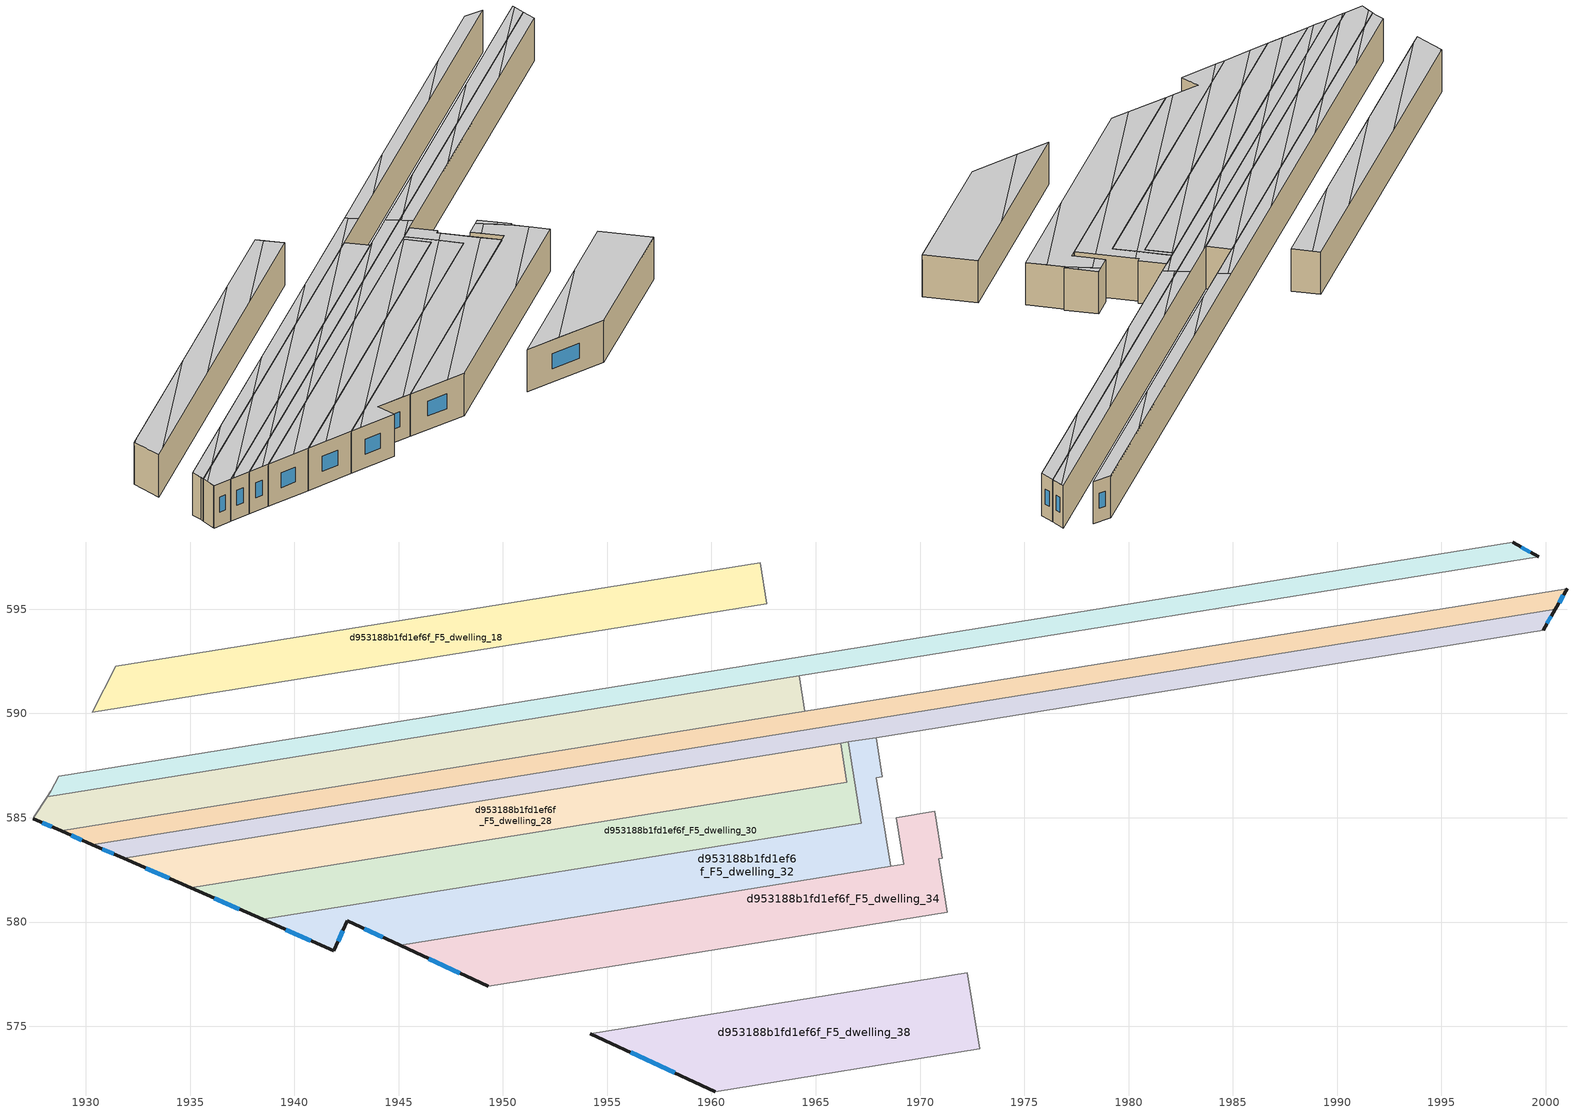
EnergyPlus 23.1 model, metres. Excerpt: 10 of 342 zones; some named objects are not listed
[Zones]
d953188b1fd1ef6f_F5_dwelling_18
 floor to d953188b1fd1ef6f_F4_dwelling_18 (EU_floor_Construction): 1962.34,597.22 1962.65,595.27 1930.3,590.07 1931.44,592.26 z15
 wall adiabatic (EU_wall_Construction): 1931.44,592.26 1930.3,590.07 z15:18
 wall to d953188b1fd1ef6f_F5_dwelling_17 (EU_wall_Construction): 1962.65,595.27 1962.34,597.22 z15:18
 wall to d953188b1fd1ef6f_F5_dwelling_16 (EU_wall_Construction): 1962.34,597.22 1931.44,592.26 z15:18
 wall to d953188b1fd1ef6f_F5_dwelling_19 (EU_wall_Construction): 1930.3,590.07 1962.65,595.27 z15:18
 ceiling to d953188b1fd1ef6f_F6_dwelling_8 (EU_floor_Construction): 1955.03,596.05 1943.75,594.23 1931.3,590.23 1942.58,592.04 z18
 ceiling to d953188b1fd1ef6f_F6_dwelling_9 (EU_floor_Construction): 1962.42,596.69 1962.34,597.22 1955.03,596.05 1942.58,592.04 1953.37,593.78 z18
 ceiling to d953188b1fd1ef6f_F6_dwelling_7 (EU_floor_Construction): 1943.74,594.23 1931.89,592.33 1931.4,592.17 1930.3,590.07 1931.3,590.23 z18
 ceiling to d953188b1fd1ef6f_F6_dwelling_6 (EU_floor_Construction): 1931.89,592.33 1931.44,592.26 1931.4,592.17 z18
 ceiling to d953188b1fd1ef6f_F6_dwelling_10 (EU_floor_Construction): 1962.65,595.27 1962.42,596.69 1953.37,593.78 z18
d953188b1fd1ef6f_F5_dwelling_22
 floor to d953188b1fd1ef6f_F4_dwelling_22 (EU_floor_Construction): 1999.68,597.5 1928.14,586 1928.32,586.27 1928.69,586.99 1998.43,598.2 z15
 wall outside (EU_wall_Construction): 1999.68,597.5 1998.43,598.2 z15:18
 wall adiabatic (EU_wall_Construction): 1928.69,586.99 1928.32,586.27 1928.14,586 z15:18
 wall to d953188b1fd1ef6f_F5_dwelling_21 (EU_wall_Construction): 1998.43,598.2 1928.69,586.99 z15:18
 wall to d953188b1fd1ef6f_F5_dwelling_24 (EU_wall_Construction): 1928.14,586 1964.21,591.8 z15:18
 wall to d953188b1fd1ef6f_F5_dwelling_23 (EU_wall_Construction): 1964.21,591.8 1999.68,597.5 z15:18
 window (EU_Window_Construction): 1999.27,597.73 1998.83,597.98 z15.97:17.03
 ceiling to d953188b1fd1ef6f_F6_dwelling_32 (EU_floor_Construction): 1999.68,597.5 1998.43,598.2 1991.6,597.1 1986.03,595.31 z18
 ceiling to d953188b1fd1ef6f_F6_dwelling_11 (EU_floor_Construction): 1957.36,591.6 1946.36,589.83 1940.79,588.04 1951.79,589.8 z18
 ceiling to d953188b1fd1ef6f_F6_dwelling_30 (EU_floor_Construction): 1977.14,594.78 1967.59,593.24 1967.86,592.39 1971.57,592.99 z18
 ceiling to d953188b1fd1ef6f_F6_dwelling_10 (EU_floor_Construction): 1946.36,589.83 1935.82,588.13 1930.25,586.34 1940.79,588.04 z18
 ceiling to d953188b1fd1ef6f_F6_dwelling_31 (EU_floor_Construction): 1991.6,597.1 1977.14,594.78 1971.57,592.99 1986.03,595.31 z18
 ceiling to d953188b1fd1ef6f_F6_dwelling_12 (EU_floor_Construction): 1967.65,593.04 1967.59,593.24 1957.36,591.6 1951.79,589.8 1963.38,591.67 z18
 ceiling to d953188b1fd1ef6f_F6_dwelling_9 (EU_floor_Construction): 1935.82,588.13 1928.69,586.99 1928.32,586.27 1928.14,586 1930.25,586.34 z18
 ceiling to d953188b1fd1ef6f_F6_dwelling_13 (EU_floor_Construction): 1967.86,592.39 1967.65,593.04 1963.38,591.67 z18
d953188b1fd1ef6f_F5_dwelling_24
 floor to d953188b1fd1ef6f_F4_dwelling_24 (EU_floor_Construction): 1964.21,591.8 1964.48,590.1 1928.81,584.37 1927.47,584.96 1927.51,585.03 1928.14,586 z15
 wall outside (EU_wall_Construction): 1927.47,584.96 1928.81,584.37 z15:18
 wall adiabatic (EU_wall_Construction): 1928.14,586 1927.51,585.03 1927.47,584.96 z15:18
 wall to d953188b1fd1ef6f_F5_dwelling_23 (EU_wall_Construction): 1964.48,590.1 1964.21,591.8 z15:18
 wall to d953188b1fd1ef6f_F5_dwelling_25 (EU_wall_Construction): 1928.81,584.37 1964.48,590.1 z15:18
 window (EU_Window_Construction): 1927.9,584.77 1928.38,584.56 z15.97:17.03
 ceiling to d953188b1fd1ef6f_F6_dwelling_12 (EU_floor_Construction): 1963.38,591.67 1951.79,589.8 1940.97,586.32 1952.56,588.19 z18
 ceiling to d953188b1fd1ef6f_F6_dwelling_10 (EU_floor_Construction): 1940.79,588.04 1930.25,586.34 1927.86,585.57 1927.51,585.03 1927.47,584.96 1928.81,584.37 1929.97,584.56 z18
 ceiling to d953188b1fd1ef6f_F6_dwelling_11 (EU_floor_Construction): 1951.79,589.8 1940.79,588.04 1929.97,584.56 1940.97,586.32 z18
 ceiling to d953188b1fd1ef6f_F6_dwelling_13 (EU_floor_Construction): 1964.48,590.1 1964.21,591.8 1963.38,591.67 1952.56,588.19 z18
 ceiling to d953188b1fd1ef6f_F6_dwelling_9 (EU_floor_Construction): 1930.25,586.34 1928.14,586 1927.86,585.57 z18
d953188b1fd1ef6f_F5_dwelling_25
 floor to d953188b1fd1ef6f_F4_dwelling_25 (EU_floor_Construction): 2001.03,595.98 2000.46,595 1930.3,583.72 1928.81,584.37 z15
 wall outside (EU_wall_Construction): 2000.46,595 2001.03,595.98 / 1928.81,584.37 1930.3,583.72 z15:18
 wall to d953188b1fd1ef6f_F5_dwelling_26 (EU_wall_Construction): 1930.3,583.72 2000.46,595 z15:18
 wall to d953188b1fd1ef6f_F5_dwelling_23 (EU_wall_Construction): 2001.03,595.98 1964.48,590.1 z15:18
 window (EU_Window_Construction): 2000.64,595.32 2000.84,595.66 / 1929.29,584.16 1929.82,583.93 z15.97:17.03
 ceiling adiabatic (EU_roof_Construction): 2000.46,595 2000.92,595.81 1996.37,594.34 z18; 1952.56,588.19 1928.81,584.37 1929.06,584.26 1929.97,584.56 1940.97,586.32 1935.44,584.54 1947.03,586.41 z18
 ceiling to d953188b1fd1ef6f_F6_dwelling_13 (EU_floor_Construction): 1964.84,590.16 1952.56,588.19 1947.03,586.41 1959.31,588.38 z18
 ceiling to d953188b1fd1ef6f_F6_dwelling_32 (EU_floor_Construction): 1988.92,594.03 1975.22,591.83 1969.69,590.05 1983.39,592.26 z18
 ceiling to d953188b1fd1ef6f_F6_dwelling_33 (EU_floor_Construction): 2000.92,595.81 2001.03,595.98 1988.92,594.03 1983.39,592.26 1996.37,594.34 z18
 ceiling to d953188b1fd1ef6f_F6_dwelling_11 (EU_floor_Construction): 1940.97,586.32 1929.97,584.56 1929.06,584.26 1930.3,583.72 1935.44,584.54 z18
 ceiling to d953188b1fd1ef6f_F6_dwelling_14 (EU_floor_Construction): 1968.67,589.89 1968.39,590.73 1964.84,590.16 1959.31,588.38 z18
 ceiling to d953188b1fd1ef6f_F6_dwelling_31 (EU_floor_Construction): 1975.22,591.83 1968.39,590.73 1968.67,589.89 1969.69,590.05 z18
d953188b1fd1ef6f_F5_dwelling_26
 floor to d953188b1fd1ef6f_F4_dwelling_26 (EU_floor_Construction): 2000.46,595 1999.88,593.99 1931.82,583.05 1930.3,583.72 z15
 wall outside (EU_wall_Construction): 1999.88,593.99 2000.46,595 / 1930.3,583.72 1931.82,583.05 z15:18
 wall to d953188b1fd1ef6f_F5_dwelling_28 (EU_wall_Construction): 1931.82,583.05 1966.19,588.57 z15:18
 wall to d953188b1fd1ef6f_F5_dwelling_27 (EU_wall_Construction): 1967.9,588.85 1999.88,593.99 z15:18
 wall to d953188b1fd1ef6f_F5_dwelling_30 (EU_wall_Construction): 1966.19,588.57 1966.56,588.63 z15:18
 wall to d953188b1fd1ef6f_F5_dwelling_32 (EU_wall_Construction): 1966.56,588.63 1967.89,588.85 z15:18
 window (EU_Window_Construction): 2000.06,594.32 2000.27,594.67 / 1930.79,583.5 1931.33,583.26 z15.97:17.03
 ceiling to d953188b1fd1ef6f_F6_dwelling_12 (EU_floor_Construction): 1947.03,586.41 1935.44,584.54 1931.38,583.24 1931.82,583.05 1941.34,584.58 z18
 ceiling to d953188b1fd1ef6f_F6_dwelling_33 (EU_floor_Construction): 1996.37,594.34 1983.39,592.26 1977.7,590.42 1990.68,592.51 z18
 ceiling to d953188b1fd1ef6f_F6_dwelling_13 (EU_floor_Construction): 1959.31,588.38 1947.03,586.41 1941.34,584.58 1953.62,586.55 z18
 ceiling adiabatic (EU_roof_Construction): 1999.88,593.99 2000.46,595 1996.37,594.34 1990.68,592.51 z18
 ceiling to d953188b1fd1ef6f_F6_dwelling_15 (EU_floor_Construction): 1968.95,589.02 1968.84,589.34 1966.74,588.66 z18
 ceiling to d953188b1fd1ef6f_F6_dwelling_32 (EU_floor_Construction): 1983.39,592.26 1969.69,590.05 1968.71,589.74 1968.84,589.34 1968.95,589.02 1977.7,590.42 z18
 ceiling to d953188b1fd1ef6f_F6_dwelling_14 (EU_floor_Construction): 1968.84,589.34 1968.71,589.74 1968.67,589.89 1959.31,588.38 1953.62,586.55 1966.74,588.66 z18
 ceiling to d953188b1fd1ef6f_F6_dwelling_11 (EU_floor_Construction): 1935.44,584.54 1930.3,583.72 1931.38,583.24 z18
 ceiling to d953188b1fd1ef6f_F6_dwelling_31 (EU_floor_Construction): 1969.69,590.05 1968.67,589.89 1968.72,589.74 z18
d953188b1fd1ef6f_F5_dwelling_28
 floor to d953188b1fd1ef6f_F4_dwelling_28 (EU_floor_Construction): 1966.19,588.57 1966.5,586.7 1935.03,581.64 1931.82,583.05 z15
 wall outside (EU_wall_Construction): 1931.82,583.05 1935.03,581.64 z15:18
 wall to d953188b1fd1ef6f_F5_dwelling_30 (EU_wall_Construction): 1935.03,581.64 1966.5,586.7 1966.19,588.57 z15:18
 window (EU_Window_Construction): 1932.86,582.59 1933.99,582.09 z15.97:17.03
 ceiling to d953188b1fd1ef6f_F6_dwelling_13 (EU_floor_Construction): 1953.62,586.55 1941.34,584.58 1933.83,582.16 1935.03,581.64 1941.66,582.7 z18
 ceiling to d953188b1fd1ef6f_F6_dwelling_14 (EU_floor_Construction): 1966.21,588.49 1966.19,588.57 1953.62,586.55 1941.66,582.7 1954.78,584.81 z18
 ceiling to d953188b1fd1ef6f_F6_dwelling_12 (EU_floor_Construction): 1941.34,584.58 1931.82,583.05 1933.83,582.16 z18
 ceiling to d953188b1fd1ef6f_F6_dwelling_15 (EU_floor_Construction): 1966.5,586.7 1966.21,588.49 1954.78,584.81 z18
d953188b1fd1ef6f_F5_dwelling_30
 floor to d953188b1fd1ef6f_F4_dwelling_30 (EU_floor_Construction): 1966.56,588.63 1967.19,584.74 1938.47,580.12 1935.03,581.64 1966.5,586.7 1966.19,588.57 z15
 wall outside (EU_wall_Construction): 1935.03,581.64 1938.47,580.12 z15:18
 wall to d953188b1fd1ef6f_F5_dwelling_32 (EU_wall_Construction): 1938.47,580.12 1967.19,584.74 1966.56,588.63 z15:18
 window (EU_Window_Construction): 1936.15,581.15 1937.36,580.61 z15.97:17.03
 ceiling to d953188b1fd1ef6f_F6_dwelling_15 (EU_floor_Construction): 1966.93,586.37 1966.57,588.61 1966.21,588.49 1966.5,586.7 1954.78,584.81 1941.93,580.68 1956.54,583.03 z18
 ceiling to d953188b1fd1ef6f_F6_dwelling_13 (EU_floor_Construction): 1941.66,582.7 1935.03,581.64 1936.43,581.02 z18
 ceiling to d953188b1fd1ef6f_F6_dwelling_16 (EU_floor_Construction): 1967.19,584.74 1966.93,586.37 1956.54,583.03 z18
 ceiling to d953188b1fd1ef6f_F6_dwelling_14 (EU_floor_Construction): 1966.57,588.61 1966.56,588.63 1966.19,588.57 1966.21,588.49 z18; 1954.78,584.81 1941.66,582.7 1936.43,581.02 1938.47,580.12 1941.93,580.68 z18
d953188b1fd1ef6f_F5_dwelling_32
 floor to d953188b1fd1ef6f_F4_dwelling_32 (EU_floor_Construction): 1967.9,588.85 1968.2,586.97 1967.91,586.93 1968.6,582.67 1945.07,578.88 1942.54,580.06 1941.9,578.62 1938.47,580.12 1967.19,584.74 1966.56,588.63 z15
 wall outside (EU_wall_Construction): 1938.47,580.12 1941.9,578.62 1942.54,580.06 1945.07,578.88 z15:18
 wall to d953188b1fd1ef6f_F5_dwelling_27 (EU_wall_Construction): 1968.2,586.97 1967.9,588.85 z15:18
 wall to d953188b1fd1ef6f_F5_dwelling_29 (EU_wall_Construction): 1968.6,582.67 1967.91,586.93 1968.2,586.97 z15:18
 wall to d953188b1fd1ef6f_F5_dwelling_34 (EU_wall_Construction): 1945.07,578.88 1968.6,582.67 z15:18
 window (EU_Window_Construction): 1943.36,579.68 1944.25,579.27 / 1942.1,579.09 1942.33,579.59 / 1939.58,579.64 1940.79,579.11 z15.97:17.03
 ceiling to d953188b1fd1ef6f_F6_dwelling_15 (EU_floor_Construction): 1967.95,586.7 1967.91,586.93 1968.2,586.97 1967.9,588.85 1966.74,588.66 1966.57,588.61 1966.93,586.37 z18; 1956.54,583.03 1941.93,580.68 1939.21,579.8 1941.9,578.62 1942.54,580.06 1944.49,579.15 z18
 ceiling to d953188b1fd1ef6f_F6_dwelling_16 (EU_floor_Construction): 1968.37,584.1 1967.95,586.7 1966.93,586.37 1967.19,584.74 1956.54,583.03 1944.49,579.15 1945.07,578.89 1959.26,581.17 z18
 ceiling adiabatic (EU_roof_Construction): 1941.93,580.68 1938.47,580.12 1939.21,579.8 z18; 1968.6,582.67 1968.37,584.1 1959.26,581.17 z18
d953188b1fd1ef6f_F5_dwelling_34
 floor to d953188b1fd1ef6f_F4_dwelling_34 (EU_floor_Construction): 1970.7,585.31 1971.06,583.07 1970.9,583.04 1971.31,580.46 1949.3,576.92 1945.07,578.88 1969.23,582.77 1968.87,585.01 z15
 wall outside (EU_wall_Construction): 1945.07,578.88 1949.3,576.92 z15:18
 wall to d953188b1fd1ef6f_F5_dwelling_31 (EU_wall_Construction): 1971.06,583.07 1970.7,585.31 z15:18
 wall to d953188b1fd1ef6f_F5_dwelling_36 (EU_wall_Construction): 1949.3,576.92 1971.31,580.46 1970.9,583.04 1971.06,583.07 z15:18
 wall to d953188b1fd1ef6f_F5_dwelling_29 (EU_wall_Construction): 1970.7,585.31 1968.87,585.01 1969.23,582.77 1968.6,582.67 z15:18
 window (EU_Window_Construction): 1946.44,578.25 1947.93,577.56 z15.97:17.03
 ceiling to d953188b1fd1ef6f_F6_dwelling_16 (EU_floor_Construction): 1970.33,584.73 1970.17,585.22 1968.87,585.01 1968.98,584.3 z18; 1959.26,581.17 1945.07,578.89 1947.97,577.54 z18
 ceiling to d953188b1fd1ef6f_F6_dwelling_17 (EU_floor_Construction): 1971.09,581.86 1970.93,582.86 1970.33,584.73 1968.98,584.3 1969.23,582.77 1959.26,581.17 1947.97,577.54 1949.31,576.92 1962.16,578.98 z18
 ceiling to d953188b1fd1ef6f_F6_dwelling_18 (EU_floor_Construction): 1971.31,580.46 1971.09,581.86 1962.16,578.98 z18
 ceiling to d953188b1fd1ef6f_F6_dwelling_35 (EU_floor_Construction): 1970.93,582.86 1970.9,583.04 1971.06,583.07 1970.91,583.98 1970.6,583.88 z18
 ceiling to d953188b1fd1ef6f_F6_dwelling_34 (EU_floor_Construction): 1970.91,583.98 1970.7,585.31 1970.17,585.22 1970.6,583.88 z18
d953188b1fd1ef6f_F5_dwelling_38
 floor to d953188b1fd1ef6f_F4_dwelling_38 (EU_floor_Construction): 1972.28,577.56 1972.86,573.91 1960.18,571.87 1954.19,574.65 z15
 wall outside (EU_wall_Construction): 1954.19,574.65 1960.18,571.87 z15:18
 wall to d953188b1fd1ef6f_F5_dwelling_33 (EU_wall_Construction): 1972.86,573.91 1972.28,577.56 z15:18
 wall to d953188b1fd1ef6f_F5_dwelling_36 (EU_wall_Construction): 1972.28,577.56 1954.19,574.65 z15:18
 wall to d953188b1fd1ef6f_F5_dwelling_40 (EU_wall_Construction): 1960.18,571.87 1972.86,573.91 z15:18
 window (EU_Window_Construction): 1956.13,573.75 1958.24,572.77 z15.97:17.03
 ceiling to d953188b1fd1ef6f_F6_dwelling_18 (EU_floor_Construction): 1966.23,576.59 1954.19,574.65 1956.66,573.51 z18
 ceiling adiabatic (EU_roof_Construction): 1972.86,573.91 1972.28,577.56 1966.23,576.59 1956.66,573.51 1960.18,571.87 z18
[Building]
EU S2 Campaign: North Axis=0; Terrain=City; Solar Distribution=FullExterior
[Site:Location]
Bologna: Latitude=44.5; Longitude=11.25; Time Zone=1; Elevation=37
[SizingPeriod:WeatherFileDays]
AnnualSizingPeriod: Begin Month=1; Begin Day of Month=1; End Month=12; End Day of Month=31; Day of Week for Start Day=Monday; Use Weather File Daylight Saving Period=No; Use Weather File Rain and Snow Indicators=No
[MATERIAL]
EU_InternalMass_Material: Roughness=MediumRough; Thickness=0.1; Conductivity=1; Density=1800; Specific Heat=900; Thermal Absorptance=0.9; Solar Absorptance=0.7; Visible Absorptance=0.7
[MATERIAL:NOMASS] Roughness=MediumRough; Thermal Absorptance=0.9; Solar Absorptance=0.7; Visible Absorptance=0.7
Name | Thermal Resistance
EU_wall_NoMass | 0.779417
EU_roof_NoMass | 0.435466
EU_floor_NoMass | 0.588222
[WINDOWMATERIAL:SIMPLEGLAZINGSYSTEM]
EU_Window_SimpleGlazing: UFactor=5.16242; Solar Heat Gain Coefficient=0.85; Visible Transmittance=0.85
[CONSTRUCTION]
EU_wall_Construction: EU_wall_NoMass
EU_roof_Construction: EU_roof_NoMass
EU_floor_Construction: EU_floor_NoMass
EU_Window_Construction: EU_Window_SimpleGlazing
EU_InternalMass_Construction: EU_InternalMass_Material
[ZONE] Type=1; Multiplier=1; Ceiling Height=autocalculate; Floor Area=autocalculate; Part of Total Floor Area=Yes
Name | Volume
d953188b1fd1ef6f_F5_dwelling_18 | 190.058
d953188b1fd1ef6f_F5_dwelling_22 | 189.95
d953188b1fd1ef6f_F5_dwelling_24 | 190.032
d953188b1fd1ef6f_F5_dwelling_25 | 190.102
d953188b1fd1ef6f_F5_dwelling_26 | 189.888
d953188b1fd1ef6f_F5_dwelling_28 | 190.01
d953188b1fd1ef6f_F5_dwelling_30 | 189.997
d953188b1fd1ef6f_F5_dwelling_32 | 199.835
d953188b1fd1ef6f_F5_dwelling_34 | 202.67
d953188b1fd1ef6f_F5_dwelling_38 | 172.611
[INTERNALMASS] Construction=EU_InternalMass_Construction
Name | Zone or ZoneList | Surface Area
d953188b1fd1ef6f_F5_dwelling_18_EU_InternalMass | d953188b1fd1ef6f_F5_dwelling_18 | 63.3528
d953188b1fd1ef6f_F5_dwelling_22_EU_InternalMass | d953188b1fd1ef6f_F5_dwelling_22 | 63.3168
d953188b1fd1ef6f_F5_dwelling_24_EU_InternalMass | d953188b1fd1ef6f_F5_dwelling_24 | 63.3438
d953188b1fd1ef6f_F5_dwelling_25_EU_InternalMass | d953188b1fd1ef6f_F5_dwelling_25 | 63.3671
d953188b1fd1ef6f_F5_dwelling_26_EU_InternalMass | d953188b1fd1ef6f_F5_dwelling_26 | 63.2961
d953188b1fd1ef6f_F5_dwelling_28_EU_InternalMass | d953188b1fd1ef6f_F5_dwelling_28 | 63.3375
d953188b1fd1ef6f_F5_dwelling_30_EU_InternalMass | d953188b1fd1ef6f_F5_dwelling_30 | 63.3334
d953188b1fd1ef6f_F5_dwelling_32_EU_InternalMass | d953188b1fd1ef6f_F5_dwelling_32 | 66.606
d953188b1fd1ef6f_F5_dwelling_34_EU_InternalMass | d953188b1fd1ef6f_F5_dwelling_34 | 67.5635
d953188b1fd1ef6f_F5_dwelling_38_EU_InternalMass | d953188b1fd1ef6f_F5_dwelling_38 | 57.536
[OTHEREQUIPMENT] Fuel Type=Electricity; Design Level Calculation Method=Watts/Area; Power per Zone Floor Area=1; Fraction Latent=0; Fraction Radiant=0; Fraction Lost=0; Carbon Dioxide Generation Rate=0; EndUse Subcategory=EU_Step8_InternalGains
Name | Zone or ZoneList or Space or SpaceList | Schedule
EU_Step8_InternalGain_d953188b1fd1ef6f_F5_dwelling_18_f000 | d953188b1fd1ef6f_F5_dwelling_18 | EU_Step8_GainSchedule_d953188b1fd1ef6f_F5_dwelling_18_f000
EU_Step8_InternalGain_d953188b1fd1ef6f_F5_dwelling_22_f000 | d953188b1fd1ef6f_F5_dwelling_22 | EU_Step8_GainSchedule_d953188b1fd1ef6f_F5_dwelling_22_f000
EU_Step8_InternalGain_d953188b1fd1ef6f_F5_dwelling_24_f000 | d953188b1fd1ef6f_F5_dwelling_24 | EU_Step8_GainSchedule_d953188b1fd1ef6f_F5_dwelling_24_f000
EU_Step8_InternalGain_d953188b1fd1ef6f_F5_dwelling_25_f000 | d953188b1fd1ef6f_F5_dwelling_25 | EU_Step8_GainSchedule_d953188b1fd1ef6f_F5_dwelling_25_f000
EU_Step8_InternalGain_d953188b1fd1ef6f_F5_dwelling_26_f000 | d953188b1fd1ef6f_F5_dwelling_26 | EU_Step8_GainSchedule_d953188b1fd1ef6f_F5_dwelling_26_f000
EU_Step8_InternalGain_d953188b1fd1ef6f_F5_dwelling_28_f000 | d953188b1fd1ef6f_F5_dwelling_28 | EU_Step8_GainSchedule_d953188b1fd1ef6f_F5_dwelling_28_f000
EU_Step8_InternalGain_d953188b1fd1ef6f_F5_dwelling_30_f000 | d953188b1fd1ef6f_F5_dwelling_30 | EU_Step8_GainSchedule_d953188b1fd1ef6f_F5_dwelling_30_f000
EU_Step8_InternalGain_d953188b1fd1ef6f_F5_dwelling_32_f000 | d953188b1fd1ef6f_F5_dwelling_32 | EU_Step8_GainSchedule_d953188b1fd1ef6f_F5_dwelling_32_f000
EU_Step8_InternalGain_d953188b1fd1ef6f_F5_dwelling_34_f000 | d953188b1fd1ef6f_F5_dwelling_34 | EU_Step8_GainSchedule_d953188b1fd1ef6f_F5_dwelling_34_f000
EU_Step8_InternalGain_d953188b1fd1ef6f_F5_dwelling_38_f000 | d953188b1fd1ef6f_F5_dwelling_38 | EU_Step8_GainSchedule_d953188b1fd1ef6f_F5_dwelling_38_f000
[ZONEVENTILATION:DESIGNFLOWRATE] Schedule=EU_AlwaysOn; Design Flow Rate Calculation Method=AirChanges/Hour; Air Changes per Hour=0.712058; Ventilation Type=Natural; Fan Pressure Rise=0; Fan Total Efficiency=1; Constant Term Coefficient=1; Temperature Term Coefficient=0; Velocity Term Coefficient=0; Velocity Squared Term Coefficient=0; Minimum Indoor Temperature=-100; Maximum Indoor Temperature=100; Delta Temperature=-100; Minimum Outdoor Temperature=-100; Maximum Outdoor Temperature=100; Maximum Wind Speed=40
Name | Zone or ZoneList or Space or SpaceList
EU_ConstantAir_d953188b1fd1ef6f_F5_dwelling_18 | d953188b1fd1ef6f_F5_dwelling_18
EU_ConstantAir_d953188b1fd1ef6f_F5_dwelling_22 | d953188b1fd1ef6f_F5_dwelling_22
EU_ConstantAir_d953188b1fd1ef6f_F5_dwelling_24 | d953188b1fd1ef6f_F5_dwelling_24
EU_ConstantAir_d953188b1fd1ef6f_F5_dwelling_25 | d953188b1fd1ef6f_F5_dwelling_25
EU_ConstantAir_d953188b1fd1ef6f_F5_dwelling_26 | d953188b1fd1ef6f_F5_dwelling_26
EU_ConstantAir_d953188b1fd1ef6f_F5_dwelling_28 | d953188b1fd1ef6f_F5_dwelling_28
EU_ConstantAir_d953188b1fd1ef6f_F5_dwelling_30 | d953188b1fd1ef6f_F5_dwelling_30
EU_ConstantAir_d953188b1fd1ef6f_F5_dwelling_32 | d953188b1fd1ef6f_F5_dwelling_32
EU_ConstantAir_d953188b1fd1ef6f_F5_dwelling_34 | d953188b1fd1ef6f_F5_dwelling_34
EU_ConstantAir_d953188b1fd1ef6f_F5_dwelling_38 | d953188b1fd1ef6f_F5_dwelling_38
[HVACTEMPLATE:ZONE:IDEALLOADSAIRSYSTEM] System Availability Schedule=EU_AlwaysOn; Maximum Heating Supply Air Temperature=50; Minimum Cooling Supply Air Temperature=13; Maximum Heating Supply Air Humidity Ratio=0.0156; Minimum Cooling Supply Air Humidity Ratio=0.0077; Heating Limit=NoLimit; Cooling Limit=NoLimit; Heating Availability Schedule=EU_AlwaysOn; Cooling Availability Schedule=EU_CoolingOff; Dehumidification Control Type=ConstantSensibleHeatRatio; Cooling Sensible Heat Ratio=0.7; Dehumidification Setpoint=60; Humidification Control Type=None; Humidification Setpoint=30; Outdoor Air Method=None; Outdoor Air Flow Rate per Person=0.00944; Outdoor Air Flow Rate per Zone Floor Area=0; Outdoor Air Flow Rate per Zone=0; Demand Controlled Ventilation Type=None; Outdoor Air Economizer Type=NoEconomizer; Heat Recovery Type=None; Sensible Heat Recovery Effectiveness=0.7; Latent Heat Recovery Effectiveness=0.65
Name | Template Thermostat
d953188b1fd1ef6f_F5_dwelling_18 | EU_HeatOnly_d953188b1fd1ef6f_F5_dwelling_18
d953188b1fd1ef6f_F5_dwelling_22 | EU_HeatOnly_d953188b1fd1ef6f_F5_dwelling_22
d953188b1fd1ef6f_F5_dwelling_24 | EU_HeatOnly_d953188b1fd1ef6f_F5_dwelling_24
d953188b1fd1ef6f_F5_dwelling_25 | EU_HeatOnly_d953188b1fd1ef6f_F5_dwelling_25
d953188b1fd1ef6f_F5_dwelling_26 | EU_HeatOnly_d953188b1fd1ef6f_F5_dwelling_26
d953188b1fd1ef6f_F5_dwelling_28 | EU_HeatOnly_d953188b1fd1ef6f_F5_dwelling_28
d953188b1fd1ef6f_F5_dwelling_30 | EU_HeatOnly_d953188b1fd1ef6f_F5_dwelling_30
d953188b1fd1ef6f_F5_dwelling_32 | EU_HeatOnly_d953188b1fd1ef6f_F5_dwelling_32
d953188b1fd1ef6f_F5_dwelling_34 | EU_HeatOnly_d953188b1fd1ef6f_F5_dwelling_34
d953188b1fd1ef6f_F5_dwelling_38 | EU_HeatOnly_d953188b1fd1ef6f_F5_dwelling_38
[SIZING:ZONE] Zone Cooling Design Supply Air Temperature Input Method=SupplyAirTemperature; Zone Cooling Design Supply Air Temperature=13; Zone Heating Design Supply Air Temperature Input Method=SupplyAirTemperature; Zone Heating Design Supply Air Temperature=50; Zone Cooling Design Supply Air Humidity Ratio=0.008; Zone Heating Design Supply Air Humidity Ratio=0.008; Cooling Design Air Flow Method=DesignDay; Cooling Design Air Flow Rate=0; Cooling Minimum Air Flow per Zone Floor Area=0.000762; Cooling Minimum Air Flow=0; Cooling Minimum Air Flow Fraction=0.2; Heating Design Air Flow Method=DesignDay; Heating Design Air Flow Rate=0; Heating Maximum Air Flow per Zone Floor Area=0.002032; Heating Maximum Air Flow=0.141576; Heating Maximum Air Flow Fraction=0.3; Account for Dedicated Outdoor Air System=No; Dedicated Outdoor Air System Control Strategy=NeutralSupplyAir; Dedicated Outdoor Air Low Setpoint Temperature for Design=autosize; Dedicated Outdoor Air High Setpoint Temperature for Design=autosize; Zone Load Sizing Method=Sensible Load Only No Latent Load; Zone Latent Cooling Design Supply Air Humidity Ratio Input Method=HumidityRatioDifference; Zone Cooling Design Supply Air Humidity Ratio Difference=0.005; Zone Latent Heating Design Supply Air Humidity Ratio Input Method=HumidityRatioDifference; Zone Humidification Design Supply Air Humidity Ratio Difference=0.005
d953188b1fd1ef6f_F5_dwelling_18; d953188b1fd1ef6f_F5_dwelling_22; d953188b1fd1ef6f_F5_dwelling_24; d953188b1fd1ef6f_F5_dwelling_25; d953188b1fd1ef6f_F5_dwelling_26; d953188b1fd1ef6f_F5_dwelling_28; d953188b1fd1ef6f_F5_dwelling_30; d953188b1fd1ef6f_F5_dwelling_32; d953188b1fd1ef6f_F5_dwelling_34; d953188b1fd1ef6f_F5_dwelling_38
[SCHEDULE:CONSTANT]
Name | Hourly Value
EU_AlwaysOn | 1
EU_CoolingOff | 0
[SCHEDULE:FILE] Column Number=1; Rows to Skip at Top=0; Number of Hours of Data=8760; Column Separator=Comma; Interpolate to Timestep=No; Minutes per Item=60; Adjust Schedule for Daylight Savings=Yes
Name | File
EU_Step8_GainSchedule_d953188b1fd1ef6f_F5_dwelling_18_f000 | ../../schedules/d953188b1fd1ef6f/d953188b1fd1ef6f_F5_dwelling_18_f000_gain.csv
EU_Step8_GainSchedule_d953188b1fd1ef6f_F5_dwelling_22_f000 | ../../schedules/d953188b1fd1ef6f/d953188b1fd1ef6f_F5_dwelling_22_f000_gain.csv
EU_Step8_GainSchedule_d953188b1fd1ef6f_F5_dwelling_24_f000 | ../../schedules/d953188b1fd1ef6f/d953188b1fd1ef6f_F5_dwelling_24_f000_gain.csv
EU_Step8_GainSchedule_d953188b1fd1ef6f_F5_dwelling_25_f000 | ../../schedules/d953188b1fd1ef6f/d953188b1fd1ef6f_F5_dwelling_25_f000_gain.csv
EU_Step8_GainSchedule_d953188b1fd1ef6f_F5_dwelling_26_f000 | ../../schedules/d953188b1fd1ef6f/d953188b1fd1ef6f_F5_dwelling_26_f000_gain.csv
EU_Step8_GainSchedule_d953188b1fd1ef6f_F5_dwelling_28_f000 | ../../schedules/d953188b1fd1ef6f/d953188b1fd1ef6f_F5_dwelling_28_f000_gain.csv
EU_Step8_GainSchedule_d953188b1fd1ef6f_F5_dwelling_30_f000 | ../../schedules/d953188b1fd1ef6f/d953188b1fd1ef6f_F5_dwelling_30_f000_gain.csv
EU_Step8_GainSchedule_d953188b1fd1ef6f_F5_dwelling_32_f000 | ../../schedules/d953188b1fd1ef6f/d953188b1fd1ef6f_F5_dwelling_32_f000_gain.csv
EU_Step8_GainSchedule_d953188b1fd1ef6f_F5_dwelling_34_f000 | ../../schedules/d953188b1fd1ef6f/d953188b1fd1ef6f_F5_dwelling_34_f000_gain.csv
EU_Step8_GainSchedule_d953188b1fd1ef6f_F5_dwelling_38_f000 | ../../schedules/d953188b1fd1ef6f/d953188b1fd1ef6f_F5_dwelling_38_f000_gain.csv
